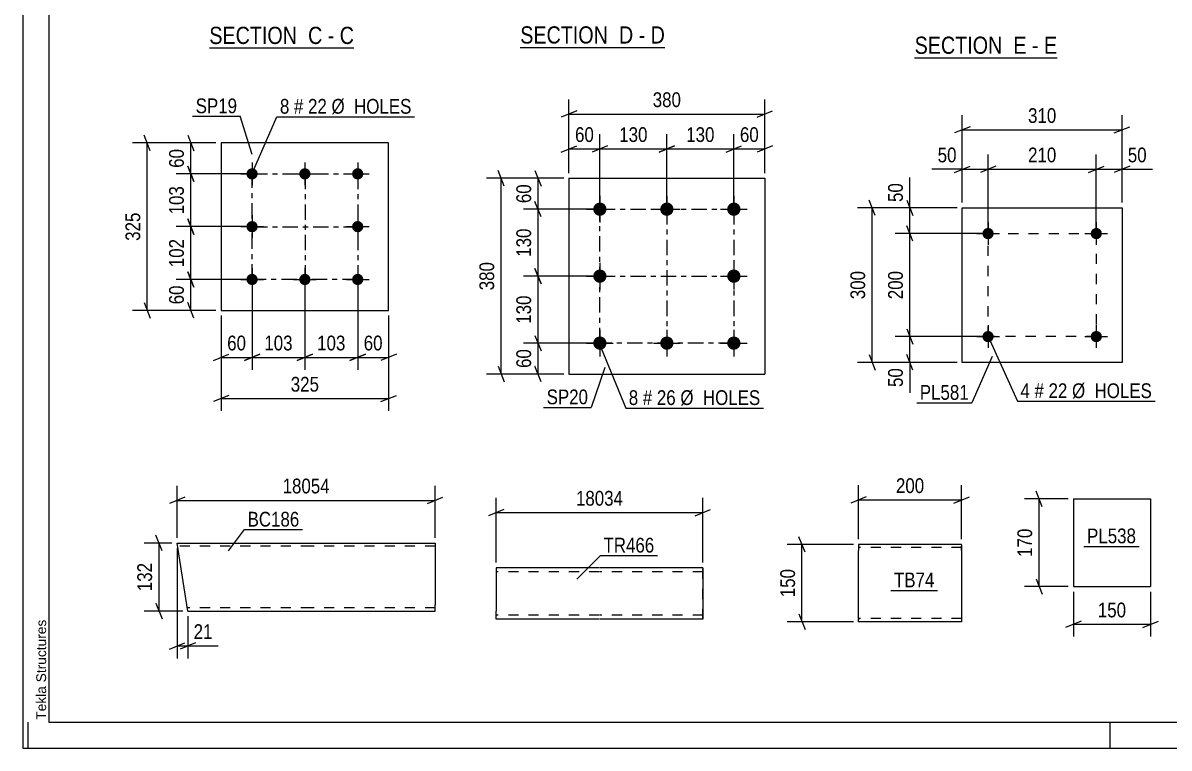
# Model space of a CAD drawing. Header units: millimetres. Extents: x 0 to 841, y 0 to 594.
# Drawn here: x 0 to 222.4, y 0 to 140.8 of the extents above; entities that cross this region are included whole.
import ezdxf

# ---------------------------------------------------------------- set-up
doc = ezdxf.new("R2010")
doc.units = ezdxf.units.MM
doc.linetypes.add('DXK_LINE_DOT2', pattern=[3.9198, 1.9599, -1.9599])
doc.linetypes.add('DXK_LINE_DOT3', pattern=[5.9187, 2.979, -0.9799, 0.9799, -0.9799])
doc.styles.add('Arial', font='ARIAL.TTF', dxfattribs={"height": 0.2})
doc.styles.add('Arial Narrow', font='ARIALN.TTF', dxfattribs={"height": 0.2})

# ---------------------------------------------------------------- blocks, each defined once
blk = doc.blocks.new('Unknown-318887585-18 - 7377')
at = {"color": 6, "linetype": 'Continuous'}
blk.add_line((96.52, 136.02), (124.59, 136.02), dxfattribs=at)
at = {"color": 0, "linetype": 'Continuous'}
blk.add_wipeout([(114.63, 136.77), (114.63, 140.27), (96.52, 140.27), (96.52, 136.77)], dxfattribs=at)
at = {"color": 7, "linetype": 'Continuous', "style": 'Arial Narrow'}
blk.add_text('SECTION ', height=3.34, dxfattribs=at).set_placement((96.52, 136.77))
at = {"color": 0, "linetype": 'Continuous'}
blk.add_wipeout([(118.45, 136.77), (118.45, 140.27), (115.68, 140.27), (115.68, 136.77)], dxfattribs=at)
at = {"color": 7, "linetype": 'Continuous', "style": 'Arial Narrow'}
blk.add_text('D', height=3.34, dxfattribs=at).set_placement((115.68, 136.77))
at = {"color": 0, "linetype": 'Continuous'}
blk.add_wipeout([(120.77, 136.77), (120.77, 140.27), (119.5, 140.27), (119.5, 136.77)], dxfattribs=at)
at = {"color": 7, "linetype": 'Continuous', "style": 'Arial Narrow'}
blk.add_text('-', height=3.34, dxfattribs=at).set_placement((119.5, 136.77))
at = {"color": 0, "linetype": 'Continuous'}
blk.add_wipeout([(124.59, 136.77), (124.59, 140.27), (121.82, 140.27), (121.82, 136.77)], dxfattribs=at)
at = {"color": 7, "linetype": 'Continuous', "style": 'Arial Narrow'}
blk.add_text('D', height=3.34, dxfattribs=at).set_placement((121.82, 136.77))
blk = doc.blocks.new('Unknown-318887585-1133 - 12244')
at = {"color": 5, "linetype": 'Continuous'}
for p, q in [((0, 594), (0, 0)), ((5, 589), (5, 5)), ((1, 0), (1, 5)), ((5, 5), (836, 5)), ((211, 0), (211, 5)), ((0, 0), (841, 0))]:
    blk.add_line(p, q, dxfattribs=at)
at = {"color": 174, "linetype": 'Continuous', "style": 'Arial'}
blk.add_text('Tekla Structures', height=1.9102, rotation=90, dxfattribs=at).set_placement((4.5, 5.5))
blk = doc.blocks.new('Unknown-318887585-13 - 11157')
at = {"color": 6, "linetype": 'Continuous'}
blk.add_line((36.18, 135.93), (64.25, 135.93), dxfattribs=at)
at = {"color": 0, "linetype": 'Continuous'}
blk.add_wipeout([(54.29, 136.68), (54.29, 140.18), (36.18, 140.18), (36.18, 136.68)], dxfattribs=at)
at = {"color": 7, "linetype": 'Continuous', "style": 'Arial Narrow'}
blk.add_text('SECTION ', height=3.34, dxfattribs=at).set_placement((36.18, 136.68))
at = {"color": 0, "linetype": 'Continuous'}
blk.add_wipeout([(58.1, 136.68), (58.1, 140.18), (55.34, 140.18), (55.34, 136.68)], dxfattribs=at)
at = {"color": 7, "linetype": 'Continuous', "style": 'Arial Narrow'}
blk.add_text('C', height=3.34, dxfattribs=at).set_placement((55.34, 136.68))
at = {"color": 0, "linetype": 'Continuous'}
blk.add_wipeout([(60.43, 136.68), (60.43, 140.18), (59.15, 140.18), (59.15, 136.68)], dxfattribs=at)
at = {"color": 7, "linetype": 'Continuous', "style": 'Arial Narrow'}
blk.add_text('-', height=3.34, dxfattribs=at).set_placement((59.15, 136.68))
at = {"color": 0, "linetype": 'Continuous'}
blk.add_wipeout([(64.25, 136.68), (64.25, 140.18), (61.48, 140.18), (61.48, 136.68)], dxfattribs=at)
at = {"color": 7, "linetype": 'Continuous', "style": 'Arial Narrow'}
blk.add_text('C', height=3.34, dxfattribs=at).set_placement((61.48, 136.68))
blk = doc.blocks.new('Unknown-318887585-19 - 11353')
at = {"color": 6, "linetype": 'Continuous'}
blk.add_line((173.06, 134.02), (200.7, 134.02), dxfattribs=at)
at = {"color": 0, "linetype": 'Continuous'}
blk.add_wipeout([(191.16, 134.77), (191.16, 138.27), (173.06, 138.27), (173.06, 134.77)], dxfattribs=at)
at = {"color": 7, "linetype": 'Continuous', "style": 'Arial Narrow'}
blk.add_text('SECTION ', height=3.34, dxfattribs=at).set_placement((173.06, 134.77))
at = {"color": 0, "linetype": 'Continuous'}
blk.add_wipeout([(194.77, 134.77), (194.77, 138.27), (192.21, 138.27), (192.21, 134.77)], dxfattribs=at)
at = {"color": 7, "linetype": 'Continuous', "style": 'Arial Narrow'}
blk.add_text('E', height=3.34, dxfattribs=at).set_placement((192.21, 134.77))
at = {"color": 0, "linetype": 'Continuous'}
blk.add_wipeout([(197.1, 134.77), (197.1, 138.27), (195.82, 138.27), (195.82, 134.77)], dxfattribs=at)
at = {"color": 7, "linetype": 'Continuous', "style": 'Arial Narrow'}
blk.add_text('-', height=3.34, dxfattribs=at).set_placement((195.82, 134.77))
at = {"color": 0, "linetype": 'Continuous'}
blk.add_wipeout([(200.7, 134.77), (200.7, 138.27), (198.15, 138.27), (198.15, 134.77)], dxfattribs=at)
at = {"color": 7, "linetype": 'Continuous', "style": 'Arial Narrow'}
blk.add_text('E', height=3.34, dxfattribs=at).set_placement((198.15, 134.77))
blk = doc.blocks.new('Bolt-318887585-2644 - 2610')
at = {"linetype": 'Continuous'}
for points in [[(111.97, 105.91, -1), (111.97, 103.31, -1)], [(124.97, 105.91, -1), (124.97, 103.31, -1)], [(137.97, 105.91, -1), (137.97, 103.31, -1)], [(111.97, 92.91, -1), (111.97, 90.31, -1)], [(137.97, 92.91, -1), (137.97, 90.31, -1)], [(111.97, 79.91, -1), (111.97, 77.31, -1)], [(124.97, 79.91, -1), (124.97, 77.31, -1)], [(137.97, 79.91, -1), (137.97, 77.31, -1)]]:
    blk.add_hatch(color=1, dxfattribs=at).paths.add_polyline_path(points)
at = {"color": 1, "linetype": 'Continuous'}
for p, q in [((111.97, 107.21), (111.97, 102.01)), ((124.97, 107.21), (124.97, 102.01)), ((137.97, 107.21), (137.97, 102.01)), ((109.37, 104.61), (114.57, 104.61)), ((122.37, 104.61), (127.57, 104.61)), ((135.37, 104.61), (140.57, 104.61)), ((111.97, 94.21), (111.97, 89.01)), ((137.97, 94.21), (137.97, 89.01)), ((109.37, 91.61), (114.57, 91.61)), ((135.37, 91.61), (140.57, 91.61)), ((111.97, 81.21), (111.97, 76.01)), ((124.97, 81.21), (124.97, 76.01)), ((137.97, 81.21), (137.97, 76.01)), ((109.37, 78.61), (114.57, 78.61)), ((122.37, 78.61), (127.57, 78.61)), ((135.37, 78.61), (140.57, 78.61))]:
    blk.add_line(p, q, dxfattribs=at)
blk = doc.blocks.new('Part-318887585-2659 - 2610')
at = {"color": 2, "linetype": 'Continuous'}
for p, q in [((105.97, 110.61), (105.97, 72.61)), ((105.97, 110.61), (143.97, 110.61)), ((143.97, 110.61), (143.97, 72.61)), ((105.97, 72.61), (143.97, 72.61))]:
    blk.add_line(p, q, dxfattribs=at)
blk = doc.blocks.new('Part-318887585-2818 - 2804')
at = {"color": 2, "linetype": 'Continuous'}
for p, q in [((203.86, 48.36), (203.86, 31.36)), ((203.86, 48.36), (218.86, 48.36)), ((218.86, 48.36), (218.86, 31.36)), ((203.86, 31.36), (218.86, 31.36))]:
    blk.add_line(p, q, dxfattribs=at)
blk = doc.blocks.new('Part-318887585-2776 - 2761')
at = {"color": 2, "linetype": 'Continuous'}
for p, q in [((162.18, 39.54), (162.18, 38.34)), ((182.18, 39.54), (162.18, 39.54)), ((162.18, 25.28), (162.18, 38.34)), ((182.18, 39.44), (182.18, 39.54)), ((182.18, 39.44), (182.18, 38.34)), ((182.18, 38.34), (182.18, 24.54)), ((162.18, 24.63), (162.18, 25.28)), ((162.18, 24.54), (162.18, 24.63)), ((182.18, 24.54), (162.18, 24.54))]:
    blk.add_line(p, q, dxfattribs=at)
at = {"color": 7, "linetype": 'DXK_LINE_DOT2'}
for p, q in [((182.18, 38.94), (162.18, 38.94)), ((182.18, 38.34), (182.18, 39.18)), ((162.18, 25.28), (162.18, 24.89)), ((162.18, 25.14), (162.18, 25.18)), ((182.18, 25.14), (162.18, 25.14)), ((182.18, 25.14), (182.18, 25.18))]:
    blk.add_line(p, q, dxfattribs=at)
blk = doc.blocks.new('Part-318887585-13688 - 13687')
at = {"color": 2, "linetype": 'Continuous'}
for p, q in [((29.93, 39.8), (55.91, 39.8)), ((31.82, 27.8), (29.93, 39.8)), ((56.01, 39.8), (80.01, 39.8)), ((80.01, 39.8), (80.01, 39.71)), ((80.01, 39.71), (80.01, 39.06)), ((80.01, 39.06), (80.01, 27.8)), ((31.95, 26.95), (31.82, 27.8)), ((31.99, 26.69), (31.95, 26.95)), ((32.01, 26.6), (31.99, 26.69)), ((80.01, 26.6), (80.01, 27.8)), ((32.01, 26.6), (55.91, 26.6)), ((56.01, 26.6), (80.01, 26.6))]:
    blk.add_line(p, q, dxfattribs=at)
at = {"color": 7, "linetype": 'DXK_LINE_DOT2'}
for p, q in [((55.91, 39.2), (30.03, 39.2)), ((80.01, 39.2), (56.01, 39.2)), ((80.01, 39.45), (80.01, 39.06)), ((55.91, 27.2), (31.91, 27.2)), ((32.01, 26.6), (31.95, 26.95)), ((80.01, 27.2), (56.01, 27.2)), ((80.01, 26.69), (80.01, 26.95)), ((80.01, 26.6), (80.01, 26.69))]:
    blk.add_line(p, q, dxfattribs=at)
blk = doc.blocks.new('Part-318887585-2852 - 2846')
at = {"color": 2, "linetype": 'Continuous'}
for p, q in [((38.47, 117.47), (38.47, 84.97)), ((70.97, 117.47), (38.47, 117.47)), ((70.97, 84.97), (70.97, 117.47)), ((38.47, 84.97), (70.97, 84.97))]:
    blk.add_line(p, q, dxfattribs=at)
blk = doc.blocks.new('Bolt-318887585-2885 - 2846')
at = {"linetype": 'Continuous'}
for points in [[(44.47, 112.57, -1), (44.47, 110.37, -1)], [(54.72, 112.57, -1), (54.72, 110.37, -1)], [(64.97, 112.57, -1), (64.97, 110.37, -1)], [(44.47, 102.32, -1), (44.47, 100.12, -1)], [(64.97, 102.32, -1), (64.97, 100.12, -1)], [(44.47, 92.07, -1), (44.47, 89.87, -1)], [(54.72, 92.07, -1), (54.72, 89.87, -1)], [(64.97, 92.07, -1), (64.97, 89.87, -1)]]:
    blk.add_hatch(color=1, dxfattribs=at).paths.add_polyline_path(points)
at = {"color": 1, "linetype": 'Continuous'}
for p, q in [((44.47, 113.67), (44.47, 109.27)), ((54.72, 113.67), (54.72, 109.27)), ((64.97, 113.67), (64.97, 109.27)), ((42.27, 111.47), (46.67, 111.47)), ((52.52, 111.47), (56.92, 111.47)), ((62.77, 111.47), (67.17, 111.47)), ((44.47, 103.42), (44.47, 99.02)), ((64.97, 103.42), (64.97, 99.02)), ((42.27, 101.22), (46.67, 101.22)), ((62.77, 101.22), (67.17, 101.22)), ((44.47, 93.17), (44.47, 88.77)), ((54.72, 93.17), (54.72, 88.77)), ((64.97, 93.17), (64.97, 88.77)), ((42.27, 90.97), (46.67, 90.97)), ((52.52, 90.97), (56.92, 90.97)), ((62.77, 90.97), (67.17, 90.97))]:
    blk.add_line(p, q, dxfattribs=at)
blk = doc.blocks.new('Part-318887585-6817 - 6809')
at = {"color": 2, "linetype": 'Continuous'}
for p, q in [((111.85, 35.01), (91.85, 35.01)), ((91.85, 35.01), (91.85, 26.61)), ((131.95, 35.01), (111.95, 35.01)), ((131.95, 35.01), (131.95, 35.01)), ((131.95, 35.01), (131.95, 25.01)), ((91.85, 25.48), (91.85, 26.61)), ((91.85, 25.01), (91.85, 25.48)), ((111.85, 25.01), (91.85, 25.01)), ((131.95, 25.01), (111.95, 25.01)), ((131.95, 25.01), (131.95, 25.01))]:
    blk.add_line(p, q, dxfattribs=at)
at = {"color": 7, "linetype": 'DXK_LINE_DOT2'}
for p, q in [((91.85, 34.89), (91.85, 33.41)), ((111.85, 34.21), (91.85, 34.21)), ((131.95, 34.21), (111.95, 34.21)), ((131.95, 25.01), (131.95, 35.01)), ((131.95, 34.21), (131.95, 34.21)), ((91.85, 25.87), (91.85, 26.61)), ((91.85, 25.81), (91.85, 25.87)), ((91.85, 25.81), (91.85, 25.87)), ((91.85, 25.48), (91.85, 25.87)), ((111.85, 25.81), (91.85, 25.81)), ((131.95, 25.81), (111.95, 25.81)), ((131.95, 26.3), (131.95, 26.61)), ((131.95, 25.87), (131.95, 26)), ((131.95, 25.81), (131.95, 25.87)), ((131.95, 25.81), (131.95, 25.81))]:
    blk.add_line(p, q, dxfattribs=at)
blk = doc.blocks.new('Bolt-318887585-7206 - 7167')
at = {"linetype": 'Continuous'}
for points in [[(188.41, 79.88, -1), (186.21, 79.88, -1)], [(209.41, 79.88, -1), (207.21, 79.88, -1)]]:
    blk.add_hatch(color=1, dxfattribs=at).paths.add_polyline_path(points)
at = {"color": 1, "linetype": 'Continuous'}
for p, q in [((187.31, 82.08), (187.31, 77.68)), ((208.31, 82.08), (208.31, 77.68)), ((185.11, 79.88), (189.51, 79.88)), ((206.11, 79.88), (210.51, 79.88))]:
    blk.add_line(p, q, dxfattribs=at)
blk = doc.blocks.new('Part-318887585-7173 - 7167')
at = {"color": 2, "linetype": 'Continuous'}
for p, q in [((182.31, 74.88), (182.31, 104.88)), ((182.31, 104.88), (213.31, 104.88)), ((213.31, 104.88), (213.31, 74.88)), ((213.31, 74.88), (182.31, 74.88))]:
    blk.add_line(p, q, dxfattribs=at)
blk = doc.blocks.new('Bolt-318887585-7211 - 7167')
at = {"linetype": 'Continuous'}
for points in [[(188.41, 99.88, -1), (186.21, 99.88, -1)], [(209.41, 99.88, -1), (207.21, 99.88, -1)]]:
    blk.add_hatch(color=1, dxfattribs=at).paths.add_polyline_path(points)
at = {"color": 1, "linetype": 'Continuous'}
for p, q in [((187.31, 102.08), (187.31, 97.68)), ((208.31, 102.08), (208.31, 97.68)), ((185.11, 99.88), (189.51, 99.88)), ((206.11, 99.88), (210.51, 99.88))]:
    blk.add_line(p, q, dxfattribs=at)
blk = doc.blocks.new('Rectangle-318887585-2746 - 2610')
at = {"color": 1, "linetype": 'DXK_LINE_DOT3'}
blk.add_lwpolyline([(111.97, 104.61), (137.97, 104.61), (137.97, 78.61), (111.97, 78.61), (111.97, 104.61)], close=True, dxfattribs=at)
blk = doc.blocks.new('Rectangle-318887585-2972 - 2846')
at = {"color": 1, "linetype": 'DXK_LINE_DOT3'}
blk.add_lwpolyline([(44.47, 111.47), (64.97, 111.47), (64.97, 90.97), (44.47, 90.97), (44.47, 111.47)], close=True, dxfattribs=at)
blk = doc.blocks.new('Rectangle-318887585-7320 - 7167')
at = {"color": 1, "linetype": 'DXK_LINE_DOT2'}
blk.add_lwpolyline([(187.31, 99.88), (208.31, 99.88), (208.31, 79.88), (187.31, 79.88), (187.31, 99.88)], close=True, dxfattribs=at)
blk = doc.blocks.new('Line-318887585-2739 - 2610')
at = {"color": 1, "linetype": 'DXK_LINE_DOT3'}
blk.add_line((124.97, 104.61), (124.97, 78.61), dxfattribs=at)
blk = doc.blocks.new('Line-318887585-2965 - 2846')
at = {"color": 1, "linetype": 'DXK_LINE_DOT3'}
blk.add_line((54.77, 111.47), (54.77, 90.97), dxfattribs=at)
blk = doc.blocks.new('Line-318887585-2732 - 2610')
at = {"color": 1, "linetype": 'DXK_LINE_DOT3'}
blk.add_line((111.97, 91.61), (137.97, 91.61), dxfattribs=at)
blk = doc.blocks.new('Line-318887585-2958 - 2846')
at = {"color": 1, "linetype": 'DXK_LINE_DOT3'}
blk.add_line((44.47, 101.17), (64.97, 101.17), dxfattribs=at)
blk = doc.blocks.new('StraightDimension-318887585-10717 - 2610')
at = {"color": 7, "linetype": 'Continuous'}
for p, q in [((111.97, 105.61), (111.97, 119.16)), ((124.97, 105.61), (124.97, 119.16)), ((113.47, 116.91), (110.47, 115.71)), ((111.97, 116.31), (124.97, 116.31)), ((123.47, 115.71), (126.47, 116.91))]:
    blk.add_line(p, q, dxfattribs=at)
at = {"color": 0}
blk.add_wipeout([(121.82, 117.06), (121.82, 121.26), (115.13, 121.26), (115.13, 117.06)], dxfattribs=at)
at = {"color": 3, "style": 'Arial Narrow'}
blk.add_text('130', height=2.863, dxfattribs=at).set_placement((115.73, 117.66))
blk = doc.blocks.new('StraightDimension-318887585-10719 - 2610')
at = {"color": 7, "linetype": 'Continuous'}
for p, q in [((124.97, 105.61), (124.97, 119.16)), ((137.97, 105.61), (137.97, 119.16)), ((126.47, 116.91), (123.47, 115.71)), ((124.97, 116.31), (137.97, 116.31)), ((136.47, 115.71), (139.47, 116.91))]:
    blk.add_line(p, q, dxfattribs=at)
at = {"color": 0}
blk.add_wipeout([(134.82, 117.06), (134.82, 121.26), (128.13, 121.26), (128.13, 117.06)], dxfattribs=at)
at = {"color": 3, "style": 'Arial Narrow'}
blk.add_text('130', height=2.863, dxfattribs=at).set_placement((128.73, 117.66))
blk = doc.blocks.new('StraightDimension-318887585-2661 - 2610')
at = {"color": 7, "linetype": 'Continuous'}
for p, q in [((105.97, 111.61), (105.97, 125.93)), ((143.97, 111.61), (143.97, 125.93)), ((107.47, 123.68), (104.47, 122.48)), ((105.97, 123.08), (143.97, 123.08)), ((142.47, 122.48), (145.47, 123.68))]:
    blk.add_line(p, q, dxfattribs=at)
at = {"color": 0}
blk.add_wipeout([(128.32, 123.83), (128.32, 128.03), (121.63, 128.03), (121.63, 123.83)], dxfattribs=at)
at = {"color": 3, "style": 'Arial Narrow'}
blk.add_text('380', height=2.863, dxfattribs=at).set_placement((122.23, 124.43))
blk = doc.blocks.new('StraightDimension-318887585-2674 - 2610')
at = {"color": 7, "linetype": 'Continuous'}
for p, q in [((105.97, 111.61), (105.97, 119.16)), ((111.97, 105.61), (111.97, 119.16)), ((104.47, 115.71), (107.47, 116.91)), ((105.97, 116.31), (111.97, 116.31)), ((113.47, 116.91), (110.47, 115.71))]:
    blk.add_line(p, q, dxfattribs=at)
at = {"color": 0}
blk.add_wipeout([(111.4, 117.06), (111.4, 121.26), (106.55, 121.26), (106.55, 117.06)], dxfattribs=at)
at = {"color": 3, "style": 'Arial Narrow'}
blk.add_text('60', height=2.863, dxfattribs=at).set_placement((107.15, 117.66))
blk = doc.blocks.new('StraightDimension-318887585-2684 - 2610')
at = {"color": 7, "linetype": 'Continuous'}
for p, q in [((137.97, 105.61), (137.97, 119.16)), ((143.97, 111.61), (143.97, 119.16)), ((136.47, 115.71), (139.47, 116.91)), ((137.97, 116.31), (143.97, 116.31)), ((145.47, 116.91), (142.47, 115.71))]:
    blk.add_line(p, q, dxfattribs=at)
at = {"color": 0}
blk.add_wipeout([(143.4, 117.06), (143.4, 121.26), (138.55, 121.26), (138.55, 117.06)], dxfattribs=at)
at = {"color": 3, "style": 'Arial Narrow'}
blk.add_text('60', height=2.863, dxfattribs=at).set_placement((139.15, 117.66))
blk = doc.blocks.new('StraightDimension-318887585-2697 - 2610')
at = {"color": 7, "linetype": 'Continuous'}
for p, q in [((93.4, 109.11), (92.2, 112.11)), ((104.97, 110.61), (89.95, 110.61)), ((92.8, 72.61), (92.8, 110.61)), ((92.2, 74.11), (93.4, 71.11)), ((104.97, 72.61), (89.95, 72.61))]:
    blk.add_line(p, q, dxfattribs=at)
at = {"color": 0}
blk.add_wipeout([(92.05, 94.96), (87.85, 94.96), (87.85, 88.27), (92.05, 88.27)], dxfattribs=at)
at = {"color": 3, "style": 'Arial Narrow'}
blk.add_text('380', height=2.863, rotation=90.0002, dxfattribs=at).set_placement((91.45, 88.87))
blk = doc.blocks.new('StraightDimension-318887585-2712 - 2610')
at = {"color": 7, "linetype": 'Continuous'}
for p, q in [((99.37, 80.11), (100.57, 77.11)), ((110.97, 78.61), (97.12, 78.61)), ((99.97, 72.61), (99.97, 78.61)), ((100.57, 71.11), (99.37, 74.11)), ((104.97, 72.61), (97.12, 72.61))]:
    blk.add_line(p, q, dxfattribs=at)
at = {"color": 0}
blk.add_wipeout([(99.22, 78.04), (95.02, 78.04), (95.02, 73.19), (99.22, 73.19)], dxfattribs=at)
at = {"color": 3, "style": 'Arial Narrow'}
blk.add_text('60', height=2.863, rotation=90.0002, dxfattribs=at).set_placement((98.62, 73.79))
blk = doc.blocks.new('StraightDimension-318887585-2722 - 2610')
at = {"color": 7, "linetype": 'Continuous'}
for p, q in [((99.37, 112.11), (100.57, 109.11)), ((104.97, 110.61), (97.12, 110.61)), ((99.97, 104.61), (99.97, 110.61)), ((110.97, 104.61), (97.12, 104.61)), ((100.57, 103.11), (99.37, 106.11))]:
    blk.add_line(p, q, dxfattribs=at)
at = {"color": 0}
blk.add_wipeout([(99.22, 110.04), (95.02, 110.04), (95.02, 105.19), (99.22, 105.19)], dxfattribs=at)
at = {"color": 3, "style": 'Arial Narrow'}
blk.add_text('60', height=2.863, rotation=90.0002, dxfattribs=at).set_placement((98.62, 105.79))
blk = doc.blocks.new('StraightDimension-318887585-10739 - 2610')
at = {"color": 7, "linetype": 'Continuous'}
for p, q in [((110.97, 91.61), (97.12, 91.61)), ((100.57, 90.11), (99.37, 93.11)), ((99.97, 78.61), (99.97, 91.61)), ((99.37, 80.11), (100.57, 77.11)), ((110.97, 78.61), (97.12, 78.61))]:
    blk.add_line(p, q, dxfattribs=at)
at = {"color": 0}
blk.add_wipeout([(99.22, 88.46), (95.02, 88.46), (95.02, 81.77), (99.22, 81.77)], dxfattribs=at)
at = {"color": 3, "style": 'Arial Narrow'}
blk.add_text('130', height=2.863, rotation=90.0002, dxfattribs=at).set_placement((98.62, 82.37))
blk = doc.blocks.new('StraightDimension-318887585-10741 - 2610')
at = {"color": 7, "linetype": 'Continuous'}
for p, q in [((110.97, 104.61), (97.12, 104.61)), ((100.57, 103.11), (99.37, 106.11)), ((99.97, 91.61), (99.97, 104.61)), ((110.97, 91.61), (97.12, 91.61)), ((99.37, 93.11), (100.57, 90.11))]:
    blk.add_line(p, q, dxfattribs=at)
at = {"color": 0}
blk.add_wipeout([(99.22, 101.46), (95.02, 101.46), (95.02, 94.77), (99.22, 94.77)], dxfattribs=at)
at = {"color": 3, "style": 'Arial Narrow'}
blk.add_text('130', height=2.863, rotation=90.0002, dxfattribs=at).set_placement((98.62, 95.37))
blk = doc.blocks.new('StraightDimension-318887585-2820 - 2804')
at = {"color": 7, "linetype": 'Continuous'}
for p, q in [((203.86, 30.36), (203.86, 21.63)), ((218.86, 30.36), (218.86, 21.63)), ((205.36, 24.63), (202.36, 23.43)), ((217.36, 23.43), (220.36, 24.63)), ((203.86, 24.03), (218.86, 24.03))]:
    blk.add_line(p, q, dxfattribs=at)
at = {"color": 0}
blk.add_wipeout([(214.7, 24.78), (214.7, 28.98), (208.01, 28.98), (208.01, 24.78)], dxfattribs=at)
at = {"color": 3, "style": 'Arial Narrow'}
blk.add_text('150', height=2.863, dxfattribs=at).set_placement((208.61, 25.38))
blk = doc.blocks.new('StraightDimension-318887585-2831 - 2804')
at = {"color": 7, "linetype": 'Continuous'}
for p, q in [((197.81, 46.86), (196.61, 49.86)), ((202.86, 48.36), (194.36, 48.36)), ((197.21, 31.36), (197.21, 48.36)), ((202.86, 31.36), (194.36, 31.36)), ((196.61, 32.86), (197.81, 29.86))]:
    blk.add_line(p, q, dxfattribs=at)
at = {"color": 0}
blk.add_wipeout([(196.46, 43.2), (192.26, 43.2), (192.26, 36.52), (196.46, 36.52)], dxfattribs=at)
at = {"color": 3, "style": 'Arial Narrow'}
blk.add_text('170', height=2.863, rotation=90.0002, dxfattribs=at).set_placement((195.86, 37.12))
blk = doc.blocks.new('StraightDimension-318887585-2778 - 2761')
at = {"color": 7, "linetype": 'Continuous'}
for p, q in [((151.79, 38.04), (150.59, 41.04)), ((161.18, 39.54), (148.34, 39.54)), ((151.19, 24.54), (151.19, 39.54)), ((161.18, 24.54), (148.34, 24.54)), ((150.59, 26.04), (151.79, 23.04))]:
    blk.add_line(p, q, dxfattribs=at)
at = {"color": 0}
blk.add_wipeout([(150.44, 35.38), (146.24, 35.38), (146.24, 28.69), (150.44, 28.69)], dxfattribs=at)
at = {"color": 3, "style": 'Arial Narrow'}
blk.add_text('150', height=2.863, rotation=90.0002, dxfattribs=at).set_placement((149.84, 29.29))
blk = doc.blocks.new('StraightDimension-318887585-2789 - 2761')
at = {"color": 7, "linetype": 'Continuous'}
for p, q in [((162.18, 40.54), (162.18, 51.01)), ((182.18, 40.54), (182.18, 51.01)), ((163.68, 48.76), (160.68, 47.56)), ((162.18, 48.16), (182.18, 48.16)), ((180.68, 47.56), (183.68, 48.76))]:
    blk.add_line(p, q, dxfattribs=at)
at = {"color": 0}
blk.add_wipeout([(175.52, 48.91), (175.52, 53.11), (168.83, 53.11), (168.83, 48.91)], dxfattribs=at)
at = {"color": 3, "style": 'Arial Narrow'}
blk.add_text('200', height=2.863, dxfattribs=at).set_placement((169.43, 49.51))
blk = doc.blocks.new('StraightDimension-318887585-13703 - 13687')
at = {"color": 7, "linetype": 'Continuous'}
for p, q in [((27.01, 38.3), (25.81, 41.3)), ((28.93, 39.8), (23.56, 39.8)), ((26.41, 26.6), (26.41, 39.8)), ((25.81, 28.1), (27.01, 25.1)), ((31.01, 26.6), (23.56, 26.6))]:
    blk.add_line(p, q, dxfattribs=at)
at = {"color": 0}
blk.add_wipeout([(25.66, 36.54), (21.46, 36.54), (21.46, 29.86), (25.66, 29.86)], dxfattribs=at)
at = {"color": 3, "style": 'Arial Narrow'}
blk.add_text('132', height=2.863, rotation=90.0002, dxfattribs=at).set_placement((25.06, 30.46))
blk = doc.blocks.new('StraightDimension-318887585-13729 - 13687')
at = {"color": 7, "linetype": 'Continuous'}
for p, q in [((29.93, 38.8), (29.93, 17.42)), ((32.01, 25.6), (32.01, 17.42)), ((28.43, 19.22), (31.43, 20.42)), ((33.51, 20.42), (30.51, 19.22)), ((29.93, 19.82), (32.01, 19.82))]:
    blk.add_line(p, q, dxfattribs=at)
at = {"color": 0}
blk.add_wipeout([(37.39, 20.57), (37.39, 24.77), (32.53, 24.77), (32.53, 20.57)], dxfattribs=at)
at = {"color": 7, "linetype": 'Continuous'}
blk.add_line((32.01, 19.82), (37.91, 19.82), dxfattribs=at)
blk.add_line((32.01, 19.82), (37.91, 19.82), dxfattribs=at)
at = {"color": 3, "style": 'Arial Narrow'}
blk.add_text('21', height=2.863, dxfattribs=at).set_placement((33.13, 21.17))
blk = doc.blocks.new('StraightDimension-318887585-13718 - 13687')
at = {"color": 7, "linetype": 'Continuous'}
for p, q in [((29.93, 40.8), (29.93, 50.94)), ((80.01, 40.8), (80.01, 50.94)), ((31.43, 48.69), (28.43, 47.49)), ((29.93, 48.09), (80.01, 48.09)), ((78.51, 47.49), (81.51, 48.69))]:
    blk.add_line(p, q, dxfattribs=at)
at = {"color": 0}
blk.add_wipeout([(60.14, 48.84), (60.14, 53.04), (49.8, 53.04), (49.8, 48.84)], dxfattribs=at)
at = {"color": 3, "style": 'Arial Narrow'}
blk.add_text('18054', height=2.863, dxfattribs=at).set_placement((50.4, 49.44))
blk = doc.blocks.new('StraightDimension-318887585-2912 - 2846')
at = {"color": 7, "linetype": 'Continuous'}
for p, q in [((38.47, 83.97), (38.47, 65.45)), ((70.97, 83.97), (70.97, 65.45)), ((39.97, 68.45), (36.97, 67.25)), ((38.47, 67.85), (70.97, 67.85)), ((69.47, 67.25), (72.47, 68.45))]:
    blk.add_line(p, q, dxfattribs=at)
at = {"color": 0}
blk.add_wipeout([(58.06, 68.6), (58.06, 72.8), (51.38, 72.8), (51.38, 68.6)], dxfattribs=at)
at = {"color": 3, "style": 'Arial Narrow'}
blk.add_text('325', height=2.863, dxfattribs=at).set_placement((51.98, 69.2))
blk = doc.blocks.new('StraightDimension-318887585-2901 - 2846')
at = {"color": 7, "linetype": 'Continuous'}
for p, q in [((31.98, 92.47), (33.18, 89.47)), ((43.47, 90.97), (29.73, 90.97)), ((32.58, 84.97), (32.58, 90.97)), ((37.47, 84.97), (29.73, 84.97)), ((33.18, 83.47), (31.98, 86.47))]:
    blk.add_line(p, q, dxfattribs=at)
at = {"color": 0}
blk.add_wipeout([(31.83, 90.39), (27.63, 90.39), (27.63, 85.54), (31.83, 85.54)], dxfattribs=at)
at = {"color": 3, "style": 'Arial Narrow'}
blk.add_text('60', height=2.863, rotation=90.0002, dxfattribs=at).set_placement((31.23, 86.14))
blk = doc.blocks.new('StraightDimension-318887585-2891 - 2846')
at = {"color": 7, "linetype": 'Continuous'}
for p, q in [((31.98, 118.97), (33.18, 115.97)), ((37.47, 117.47), (29.73, 117.47)), ((32.58, 111.47), (32.58, 117.47)), ((43.47, 111.47), (29.73, 111.47)), ((33.18, 109.97), (31.98, 112.97))]:
    blk.add_line(p, q, dxfattribs=at)
at = {"color": 0}
blk.add_wipeout([(31.83, 116.89), (27.63, 116.89), (27.63, 112.04), (31.83, 112.04)], dxfattribs=at)
at = {"color": 3, "style": 'Arial Narrow'}
blk.add_text('60', height=2.863, rotation=90.0002, dxfattribs=at).set_placement((31.23, 112.64))
blk = doc.blocks.new('StraightDimension-318887585-2927 - 2846')
at = {"color": 7, "linetype": 'Continuous'}
for p, q in [((64.97, 89.97), (64.97, 73.45)), ((70.97, 83.97), (70.97, 73.45)), ((63.47, 75.25), (66.47, 76.45)), ((64.97, 75.85), (70.97, 75.85)), ((72.47, 76.45), (69.47, 75.25))]:
    blk.add_line(p, q, dxfattribs=at)
at = {"color": 0}
blk.add_wipeout([(70.4, 76.6), (70.4, 80.8), (65.54, 80.8), (65.54, 76.6)], dxfattribs=at)
at = {"color": 3, "style": 'Arial Narrow'}
blk.add_text('60', height=2.863, dxfattribs=at).set_placement((66.14, 77.2))
blk = doc.blocks.new('StraightDimension-318887585-2937 - 2846')
at = {"color": 7, "linetype": 'Continuous'}
for p, q in [((44.47, 89.97), (44.47, 73.45)), ((38.47, 83.97), (38.47, 73.45)), ((36.97, 75.25), (39.97, 76.45)), ((38.47, 75.85), (44.47, 75.85)), ((45.97, 76.45), (42.97, 75.25))]:
    blk.add_line(p, q, dxfattribs=at)
at = {"color": 0}
blk.add_wipeout([(43.9, 76.6), (43.9, 80.8), (39.04, 80.8), (39.04, 76.6)], dxfattribs=at)
at = {"color": 3, "style": 'Arial Narrow'}
blk.add_text('60', height=2.863, dxfattribs=at).set_placement((39.64, 77.2))
blk = doc.blocks.new('StraightDimension-318887585-2948 - 2846')
at = {"color": 7, "linetype": 'Continuous'}
for p, q in [((24.71, 115.97), (23.51, 118.97)), ((37.47, 117.47), (21.26, 117.47)), ((24.11, 84.97), (24.11, 117.47)), ((37.47, 84.97), (21.26, 84.97)), ((23.51, 86.47), (24.71, 83.47))]:
    blk.add_line(p, q, dxfattribs=at)
at = {"color": 0}
blk.add_wipeout([(23.36, 104.56), (19.16, 104.56), (19.16, 97.87), (23.36, 97.87)], dxfattribs=at)
at = {"color": 3, "style": 'Arial Narrow'}
blk.add_text('325', height=2.863, rotation=90.0002, dxfattribs=at).set_placement((22.76, 98.47))
blk = doc.blocks.new('StraightDimension-318887585-10771 - 2846')
at = {"color": 7, "linetype": 'Continuous'}
for p, q in [((31.98, 102.72), (33.18, 99.72)), ((43.47, 101.22), (29.73, 101.22)), ((32.58, 90.97), (32.58, 101.22)), ((33.18, 89.47), (31.98, 92.47)), ((43.47, 90.97), (29.73, 90.97))]:
    blk.add_line(p, q, dxfattribs=at)
at = {"color": 0}
blk.add_wipeout([(31.83, 99.43), (27.63, 99.43), (27.63, 92.75), (31.83, 92.75)], dxfattribs=at)
at = {"color": 3, "style": 'Arial Narrow'}
blk.add_text('102', height=2.863, rotation=90.0002, dxfattribs=at).set_placement((31.23, 93.35))
blk = doc.blocks.new('StraightDimension-318887585-10773 - 2846')
at = {"color": 7, "linetype": 'Continuous'}
for p, q in [((43.47, 111.47), (29.73, 111.47)), ((31.98, 112.97), (33.18, 109.97)), ((32.58, 101.22), (32.58, 111.47)), ((33.18, 99.72), (31.98, 102.72)), ((43.47, 101.22), (29.73, 101.22))]:
    blk.add_line(p, q, dxfattribs=at)
at = {"color": 0}
blk.add_wipeout([(31.83, 109.68), (27.63, 109.68), (27.63, 103), (31.83, 103)], dxfattribs=at)
at = {"color": 3, "style": 'Arial Narrow'}
blk.add_text('103', height=2.863, rotation=90.0002, dxfattribs=at).set_placement((31.23, 103.6))
blk = doc.blocks.new('StraightDimension-318887585-10793 - 2846')
at = {"color": 7, "linetype": 'Continuous'}
for p, q in [((44.47, 89.97), (44.47, 73.45)), ((54.72, 89.97), (54.72, 73.45)), ((42.97, 75.25), (45.97, 76.45)), ((44.47, 75.85), (54.72, 75.85)), ((56.22, 76.45), (53.22, 75.25))]:
    blk.add_line(p, q, dxfattribs=at)
at = {"color": 0}
blk.add_wipeout([(52.94, 76.6), (52.94, 80.8), (46.25, 80.8), (46.25, 76.6)], dxfattribs=at)
at = {"color": 3, "style": 'Arial Narrow'}
blk.add_text('103', height=2.863, dxfattribs=at).set_placement((46.85, 77.2))
blk = doc.blocks.new('StraightDimension-318887585-10795 - 2846')
at = {"color": 7, "linetype": 'Continuous'}
for p, q in [((54.72, 89.97), (54.72, 73.45)), ((64.97, 89.97), (64.97, 73.45)), ((53.22, 75.25), (56.22, 76.45)), ((54.72, 75.85), (64.97, 75.85)), ((66.47, 76.45), (63.47, 75.25))]:
    blk.add_line(p, q, dxfattribs=at)
at = {"color": 0}
blk.add_wipeout([(63.19, 76.6), (63.19, 80.8), (56.5, 80.8), (56.5, 76.6)], dxfattribs=at)
at = {"color": 3, "style": 'Arial Narrow'}
blk.add_text('103', height=2.863, dxfattribs=at).set_placement((57.1, 77.2))
blk = doc.blocks.new('StraightDimension-318887585-6822 - 6809')
at = {"color": 7, "linetype": 'Continuous'}
for p, q in [((91.85, 36.01), (91.85, 48.56)), ((131.95, 36.01), (131.95, 48.56)), ((93.35, 46.31), (90.35, 45.11)), ((91.85, 45.71), (131.95, 45.71)), ((130.45, 45.11), (133.45, 46.31))]:
    blk.add_line(p, q, dxfattribs=at)
at = {"color": 0}
blk.add_wipeout([(117.08, 46.46), (117.08, 50.66), (106.73, 50.66), (106.73, 46.46)], dxfattribs=at)
at = {"color": 3, "style": 'Arial Narrow'}
blk.add_text('18034', height=2.863, dxfattribs=at).set_placement((107.33, 47.06))
blk = doc.blocks.new('StraightDimension-318887585-7213 - 7167')
at = {"color": 7, "linetype": 'Continuous'}
for p, q in [((171.52, 81.38), (172.72, 78.38)), ((186.31, 79.88), (169.27, 79.88)), ((172.12, 74.88), (172.12, 79.88)), ((172.72, 73.38), (171.52, 76.38)), ((181.31, 74.88), (169.27, 74.88))]:
    blk.add_line(p, q, dxfattribs=at)
at = {"color": 0}
blk.add_wipeout([(171.37, 74.36), (167.17, 74.36), (167.17, 69.5), (171.37, 69.5)], dxfattribs=at)
at = {"color": 7, "linetype": 'Continuous'}
blk.add_line((172.12, 74.88), (172.12, 68.98), dxfattribs=at)
blk.add_line((172.12, 74.88), (172.12, 68.98), dxfattribs=at)
at = {"color": 3, "style": 'Arial Narrow'}
blk.add_text('50', height=2.863, rotation=90.0002, dxfattribs=at).set_placement((170.77, 70.1))
blk = doc.blocks.new('StraightDimension-318887585-7256 - 7167')
at = {"color": 7, "linetype": 'Continuous'}
for p, q in [((181.31, 104.88), (161.95, 104.88)), ((165.4, 103.38), (164.2, 106.38)), ((164.8, 74.88), (164.8, 104.88)), ((164.2, 76.38), (165.4, 73.38)), ((181.31, 74.88), (161.95, 74.88))]:
    blk.add_line(p, q, dxfattribs=at)
at = {"color": 0}
blk.add_wipeout([(164.05, 93.22), (159.85, 93.22), (159.85, 86.54), (164.05, 86.54)], dxfattribs=at)
at = {"color": 3, "style": 'Arial Narrow'}
blk.add_text('300', height=2.863, rotation=90.0002, dxfattribs=at).set_placement((163.45, 87.14))
blk = doc.blocks.new('StraightDimension-318887585-7226 - 7167')
at = {"color": 7, "linetype": 'Continuous'}
for p, q in [((172.72, 98.38), (171.52, 101.38)), ((186.31, 99.88), (169.27, 99.88)), ((172.12, 79.88), (172.12, 99.88)), ((171.52, 81.38), (172.72, 78.38)), ((186.31, 79.88), (169.27, 79.88))]:
    blk.add_line(p, q, dxfattribs=at)
at = {"color": 0}
blk.add_wipeout([(171.37, 93.23), (167.17, 93.23), (167.17, 86.54), (171.37, 86.54)], dxfattribs=at)
at = {"color": 3, "style": 'Arial Narrow'}
blk.add_text('200', height=2.863, rotation=90.0002, dxfattribs=at).set_placement((170.77, 87.14))
blk = doc.blocks.new('StraightDimension-318887585-7242 - 7167')
at = {"color": 7, "linetype": 'Continuous'}
for p, q in [((181.31, 104.88), (169.27, 104.88)), ((171.52, 106.38), (172.72, 103.38)), ((172.12, 99.88), (172.12, 104.88)), ((172.72, 98.38), (171.52, 101.38)), ((186.31, 99.88), (169.27, 99.88))]:
    blk.add_line(p, q, dxfattribs=at)
at = {"color": 0}
blk.add_wipeout([(171.37, 110.26), (167.17, 110.26), (167.17, 105.41), (171.37, 105.41)], dxfattribs=at)
at = {"color": 7, "linetype": 'Continuous'}
blk.add_line((172.12, 104.88), (172.12, 110.79), dxfattribs=at)
blk.add_line((172.12, 104.88), (172.12, 110.79), dxfattribs=at)
at = {"color": 3, "style": 'Arial Narrow'}
blk.add_text('50', height=2.863, rotation=90.0002, dxfattribs=at).set_placement((170.77, 106.01))
blk = doc.blocks.new('StraightDimension-318887585-7267 - 7167')
at = {"color": 7, "linetype": 'Continuous'}
for p, q in [((182.31, 105.88), (182.31, 122.86)), ((213.31, 105.88), (213.31, 122.86)), ((183.81, 120.61), (180.81, 119.41)), ((211.81, 119.41), (214.81, 120.61)), ((182.31, 120.01), (213.31, 120.01))]:
    blk.add_line(p, q, dxfattribs=at)
at = {"color": 0}
blk.add_wipeout([(201.15, 120.76), (201.15, 124.96), (194.47, 124.96), (194.47, 120.76)], dxfattribs=at)
at = {"color": 3, "style": 'Arial Narrow'}
blk.add_text('310', height=2.863, dxfattribs=at).set_placement((195.07, 121.36))
blk = doc.blocks.new('StraightDimension-318887585-7278 - 7167')
at = {"color": 7, "linetype": 'Continuous'}
for p, q in [((208.31, 100.88), (208.31, 115.21)), ((213.31, 105.88), (213.31, 115.21)), ((206.81, 111.76), (209.81, 112.96)), ((208.31, 112.36), (213.31, 112.36)), ((214.81, 112.96), (211.81, 111.76))]:
    blk.add_line(p, q, dxfattribs=at)
at = {"color": 0}
blk.add_wipeout([(218.69, 113.11), (218.69, 117.31), (213.83, 117.31), (213.83, 113.11)], dxfattribs=at)
at = {"color": 7, "linetype": 'Continuous'}
blk.add_line((213.31, 112.36), (219.22, 112.36), dxfattribs=at)
blk.add_line((213.31, 112.36), (219.22, 112.36), dxfattribs=at)
at = {"color": 3, "style": 'Arial Narrow'}
blk.add_text('50', height=2.863, dxfattribs=at).set_placement((214.43, 113.71))
blk = doc.blocks.new('StraightDimension-318887585-7291 - 7167')
at = {"color": 7, "linetype": 'Continuous'}
for p, q in [((187.31, 100.88), (187.31, 115.21)), ((208.31, 100.88), (208.31, 115.21)), ((188.81, 112.96), (185.81, 111.76)), ((187.31, 112.36), (208.31, 112.36)), ((206.81, 111.76), (209.81, 112.96))]:
    blk.add_line(p, q, dxfattribs=at)
at = {"color": 0}
blk.add_wipeout([(201.15, 113.11), (201.15, 117.31), (194.47, 117.31), (194.47, 113.11)], dxfattribs=at)
at = {"color": 3, "style": 'Arial Narrow'}
blk.add_text('210', height=2.863, dxfattribs=at).set_placement((195.07, 113.71))
blk = doc.blocks.new('StraightDimension-318887585-7307 - 7167')
at = {"color": 7, "linetype": 'Continuous'}
for p, q in [((182.31, 105.88), (182.31, 115.21)), ((187.31, 100.88), (187.31, 115.21)), ((180.81, 111.76), (183.81, 112.96)), ((182.31, 112.36), (187.31, 112.36)), ((188.81, 112.96), (185.81, 111.76))]:
    blk.add_line(p, q, dxfattribs=at)
at = {"color": 0}
blk.add_wipeout([(181.78, 113.11), (181.78, 117.31), (176.93, 117.31), (176.93, 113.11)], dxfattribs=at)
at = {"color": 7, "linetype": 'Continuous'}
blk.add_line((182.31, 112.36), (176.4, 112.36), dxfattribs=at)
blk.add_line((182.31, 112.36), (176.4, 112.36), dxfattribs=at)
at = {"color": 3, "style": 'Arial Narrow'}
blk.add_text('50', height=2.863, dxfattribs=at).set_placement((177.53, 113.71))
blk = doc.blocks.new('Mark-318887585-2640 - 2610')
at = {"color": 0}
blk.add_wipeout([(119.4, 66.6), (119.4, 69.6), (117.58, 69.6), (117.58, 66.6)], dxfattribs=at)
blk.add_wipeout([(119.4, 66.6), (119.4, 69.6), (117.58, 69.6), (117.58, 66.6)], dxfattribs=at)
at = {"color": 7, "linetype": 'Continuous'}
blk.add_line((111.74, 78.72), (116.98, 66), dxfattribs=at)
at = {"color": 0}
blk.add_wipeout([(122.13, 66.6), (122.13, 69.6), (120.3, 69.6), (120.3, 66.6)], dxfattribs=at)
blk.add_wipeout([(122.13, 66.6), (122.13, 69.6), (120.3, 69.6), (120.3, 66.6)], dxfattribs=at)
at = {"color": 3, "style": 'Arial Narrow'}
blk.add_text('8', height=2.86, dxfattribs=at).set_placement((117.58, 66.6))
at = {"color": 0}
blk.add_wipeout([(126.69, 66.6), (126.69, 69.6), (123.03, 69.6), (123.03, 66.6)], dxfattribs=at)
blk.add_wipeout([(126.69, 66.6), (126.69, 69.6), (123.03, 69.6), (123.03, 66.6)], dxfattribs=at)
at = {"color": 3, "style": 'Arial Narrow'}
blk.add_text('#', height=2.86, dxfattribs=at).set_placement((120.3, 66.6))
at = {"color": 0}
blk.add_wipeout([(143.12, 66.6), (143.12, 69.6), (127.59, 69.6), (127.59, 66.6)], dxfattribs=at)
blk.add_wipeout([(143.12, 66.6), (143.12, 69.6), (127.59, 69.6), (127.59, 66.6)], dxfattribs=at)
at = {"color": 7, "linetype": 'Continuous'}
blk.add_line((116.98, 66), (143.72, 66), dxfattribs=at)
at = {"color": 3, "style": 'Arial Narrow'}
for s, p in [('26', (123.03, 66.6)), ('Ø  HOLES', (127.59, 66.6))]:
    blk.add_text(s, height=2.863, dxfattribs=at).set_placement(p)
blk = doc.blocks.new('Mark-318887585-2655 - 2610')
at = {"color": 0}
blk.add_wipeout([(109.68, 66.74), (109.68, 69.74), (101.64, 69.74), (101.64, 66.74)], dxfattribs=at)
blk.add_wipeout([(109.68, 66.74), (109.68, 69.74), (101.64, 69.74), (101.64, 66.74)], dxfattribs=at)
at = {"color": 30, "linetype": 'Continuous'}
for p in [(112.95, 73.88), (101.04, 66.14)]:
    blk.add_line(p, (110.28, 66.14), dxfattribs=at)
at = {"color": 3, "style": 'Arial Narrow'}
blk.add_text('SP20', height=2.863, dxfattribs=at).set_placement((101.64, 66.74))
blk = doc.blocks.new('Mark-318887585-2816 - 2804')
at = {"color": 0}
blk.add_wipeout([(216.02, 39.76), (216.02, 42.76), (206.52, 42.76), (206.52, 39.76)], dxfattribs=at)
blk.add_wipeout([(216.02, 39.76), (216.02, 42.76), (206.52, 42.76), (206.52, 39.76)], dxfattribs=at)
at = {"color": 30, "linetype": 'Continuous'}
blk.add_line((205.92, 39.16), (216.62, 39.16), dxfattribs=at)
at = {"color": 3, "style": 'Arial Narrow'}
blk.add_text('PL538', height=2.863, dxfattribs=at).set_placement((206.52, 39.76))
blk = doc.blocks.new('Mark-318887585-2774 - 2761')
at = {"color": 0}
blk.add_wipeout([(176.9, 31.21), (176.9, 34.21), (169.04, 34.21), (169.04, 31.21)], dxfattribs=at)
blk.add_wipeout([(176.9, 31.21), (176.9, 34.21), (169.04, 34.21), (169.04, 31.21)], dxfattribs=at)
at = {"color": 30, "linetype": 'Continuous'}
blk.add_line((168.44, 30.61), (177.5, 30.61), dxfattribs=at)
at = {"color": 3, "style": 'Arial Narrow'}
blk.add_text('TB74', height=2.863, dxfattribs=at).set_placement((169.04, 31.21))
blk = doc.blocks.new('Mark-318887585-13741 - 13687')
at = {"color": 0}
blk.add_wipeout([(53.65, 43), (53.65, 46), (43.6, 46), (43.6, 43)], dxfattribs=at)
blk.add_wipeout([(53.65, 43), (53.65, 46), (43.6, 46), (43.6, 43)], dxfattribs=at)
at = {"color": 30, "linetype": 'Continuous'}
for p, q in [((39.89, 38.32), (43, 42.4)), ((43, 42.4), (54.25, 42.4))]:
    blk.add_line(p, q, dxfattribs=at)
at = {"color": 3, "style": 'Arial Narrow'}
blk.add_text('BC186', height=2.863, dxfattribs=at).set_placement((43.6, 43))
blk = doc.blocks.new('Mark-318887585-2881 - 2846')
at = {"color": 0}
blk.add_wipeout([(51.7, 123.15), (51.7, 126.15), (49.88, 126.15), (49.88, 123.15)], dxfattribs=at)
blk.add_wipeout([(51.7, 123.15), (51.7, 126.15), (49.88, 126.15), (49.88, 123.15)], dxfattribs=at)
at = {"color": 7, "linetype": 'Continuous'}
blk.add_line((44.37, 111.28), (49.28, 122.55), dxfattribs=at)
at = {"color": 0}
blk.add_wipeout([(54.43, 123.15), (54.43, 126.15), (52.6, 126.15), (52.6, 123.15)], dxfattribs=at)
blk.add_wipeout([(54.43, 123.15), (54.43, 126.15), (52.6, 126.15), (52.6, 123.15)], dxfattribs=at)
at = {"color": 3, "style": 'Arial Narrow'}
blk.add_text('8', height=2.86, dxfattribs=at).set_placement((49.88, 123.15))
at = {"color": 0}
blk.add_wipeout([(58.99, 123.15), (58.99, 126.15), (55.33, 126.15), (55.33, 123.15)], dxfattribs=at)
blk.add_wipeout([(58.99, 123.15), (58.99, 126.15), (55.33, 126.15), (55.33, 123.15)], dxfattribs=at)
at = {"color": 3, "style": 'Arial Narrow'}
blk.add_text('#', height=2.86, dxfattribs=at).set_placement((52.6, 123.15))
at = {"color": 0}
blk.add_wipeout([(75.42, 123.15), (75.42, 126.15), (59.89, 126.15), (59.89, 123.15)], dxfattribs=at)
blk.add_wipeout([(75.42, 123.15), (75.42, 126.15), (59.89, 126.15), (59.89, 123.15)], dxfattribs=at)
at = {"color": 7, "linetype": 'Continuous'}
blk.add_line((49.28, 122.55), (76.02, 122.55), dxfattribs=at)
at = {"color": 3, "style": 'Arial Narrow'}
for s, p in [('22', (55.33, 123.15)), ('Ø  HOLES', (59.89, 123.15))]:
    blk.add_text(s, height=2.863, dxfattribs=at).set_placement(p)
blk = doc.blocks.new('Mark-318887585-2848 - 2846')
at = {"color": 0}
blk.add_wipeout([(41.57, 123.24), (41.57, 126.24), (33.53, 126.24), (33.53, 123.24)], dxfattribs=at)
blk.add_wipeout([(41.57, 123.24), (41.57, 126.24), (33.53, 126.24), (33.53, 123.24)], dxfattribs=at)
at = {"color": 30, "linetype": 'Continuous'}
for p in [(32.93, 122.64), (44.47, 115.22)]:
    blk.add_line(p, (42.17, 122.64), dxfattribs=at)
at = {"color": 3, "style": 'Arial Narrow'}
blk.add_text('SP19', height=2.863, dxfattribs=at).set_placement((33.53, 123.24))
blk = doc.blocks.new('Mark-318887585-6813 - 6809')
at = {"color": 0}
blk.add_wipeout([(122.54, 37.96), (122.54, 40.96), (112.67, 40.96), (112.67, 37.96)], dxfattribs=at)
blk.add_wipeout([(122.54, 37.96), (122.54, 40.96), (112.67, 40.96), (112.67, 37.96)], dxfattribs=at)
at = {"color": 30, "linetype": 'Continuous'}
for p, q in [((107.53, 32.81), (112.07, 37.36)), ((112.07, 37.36), (123.14, 37.36))]:
    blk.add_line(p, q, dxfattribs=at)
at = {"color": 3, "style": 'Arial Narrow'}
blk.add_text('TR466', height=2.863, dxfattribs=at).set_placement((112.67, 37.96))
blk = doc.blocks.new('Mark-318887585-7169 - 7167')
at = {"color": 0}
blk.add_wipeout([(183.57, 67.61), (183.57, 70.61), (174.06, 70.61), (174.06, 67.61)], dxfattribs=at)
blk.add_wipeout([(183.57, 67.61), (183.57, 70.61), (174.06, 70.61), (174.06, 67.61)], dxfattribs=at)
at = {"color": 30, "linetype": 'Continuous'}
for p in [(188.09, 76.03), (173.46, 67.01)]:
    blk.add_line(p, (184.17, 67.01), dxfattribs=at)
at = {"color": 3, "style": 'Arial Narrow'}
blk.add_text('PL581', height=2.863, dxfattribs=at).set_placement((174.06, 67.61))
blk = doc.blocks.new('MarkSet-318887585-7367 - 7167')
at = {"color": 0}
blk.add_wipeout([(195.42, 67.94), (195.42, 70.94), (193.59, 70.94), (193.59, 67.94)], dxfattribs=at)
blk.add_wipeout([(195.42, 67.94), (195.42, 70.94), (193.59, 70.94), (193.59, 67.94)], dxfattribs=at)
at = {"color": 7, "linetype": 'Continuous'}
blk.add_line((187.31, 79.88), (192.99, 67.34), dxfattribs=at)
at = {"color": 0}
blk.add_wipeout([(198.14, 67.94), (198.14, 70.94), (196.32, 70.94), (196.32, 67.94)], dxfattribs=at)
blk.add_wipeout([(198.14, 67.94), (198.14, 70.94), (196.32, 70.94), (196.32, 67.94)], dxfattribs=at)
at = {"color": 3, "style": 'Arial Narrow'}
blk.add_text('4', height=2.86, dxfattribs=at).set_placement((193.59, 67.94))
at = {"color": 0}
blk.add_wipeout([(202.7, 67.94), (202.7, 70.94), (199.04, 70.94), (199.04, 67.94)], dxfattribs=at)
blk.add_wipeout([(202.7, 67.94), (202.7, 70.94), (199.04, 70.94), (199.04, 67.94)], dxfattribs=at)
at = {"color": 3, "style": 'Arial Narrow'}
blk.add_text('#', height=2.86, dxfattribs=at).set_placement((196.32, 67.94))
at = {"color": 0}
blk.add_wipeout([(219.13, 67.94), (219.13, 70.94), (203.6, 70.94), (203.6, 67.94)], dxfattribs=at)
blk.add_wipeout([(219.13, 67.94), (219.13, 70.94), (203.6, 70.94), (203.6, 67.94)], dxfattribs=at)
at = {"color": 7, "linetype": 'Continuous'}
blk.add_line((192.99, 67.34), (219.73, 67.34), dxfattribs=at)
at = {"color": 3, "style": 'Arial Narrow'}
for s, p in [('22', (199.04, 67.94)), ('Ø  HOLES', (203.6, 67.94))]:
    blk.add_text(s, height=2.863, dxfattribs=at).set_placement(p)

msp = doc.modelspace()

# ---------------------------------------------------------------- block references
for name in ['Unknown-318887585-18 - 7377', 'Part-318887585-2852 - 2846', 'Bolt-318887585-2885 - 2846', 'Rectangle-318887585-2972 - 2846', 'Line-318887585-2965 - 2846', 'Part-318887585-2659 - 2610', 'Bolt-318887585-2644 - 2610', 'Rectangle-318887585-2746 - 2610', 'Line-318887585-2739 - 2610', 'Part-318887585-7173 - 7167', 'Line-318887585-2958 - 2846', 'Bolt-318887585-7211 - 7167', 'Rectangle-318887585-7320 - 7167', 'Line-318887585-2732 - 2610', 'Bolt-318887585-7206 - 7167', 'Part-318887585-2818 - 2804', 'Part-318887585-13688 - 13687', 'Part-318887585-2776 - 2761', 'Part-318887585-6817 - 6809']:
    msp.add_blockref(name, (0, 0))

# ---------------------------------------------------------------- next in the draw order: block references
msp.add_blockref('Unknown-318887585-1133 - 12244', (0, 0))

# ---------------------------------------------------------------- next in the draw order: block references
for name in ['Unknown-318887585-13 - 11157', 'Unknown-318887585-19 - 11353', 'StraightDimension-318887585-10717 - 2610', 'StraightDimension-318887585-2891 - 2846', 'StraightDimension-318887585-2912 - 2846', 'StraightDimension-318887585-7213 - 7167', 'StraightDimension-318887585-6822 - 6809', 'Mark-318887585-2816 - 2804', 'StraightDimension-318887585-13703 - 13687', 'StraightDimension-318887585-2778 - 2761', 'Mark-318887585-2774 - 2761', 'StraightDimension-318887585-2820 - 2804']:
    msp.add_blockref(name, (0, 0))

# ---------------------------------------------------------------- next in the draw order: block references
for name in ['StraightDimension-318887585-10719 - 2610', 'StraightDimension-318887585-7256 - 7167', 'StraightDimension-318887585-2901 - 2846', 'StraightDimension-318887585-2927 - 2846', 'StraightDimension-318887585-13718 - 13687', 'StraightDimension-318887585-2789 - 2761', 'StraightDimension-318887585-2831 - 2804', 'Mark-318887585-6813 - 6809', 'StraightDimension-318887585-13729 - 13687']:
    msp.add_blockref(name, (0, 0))

# ---------------------------------------------------------------- next in the draw order: block references
for name in ['StraightDimension-318887585-2661 - 2610', 'StraightDimension-318887585-7226 - 7167', 'StraightDimension-318887585-2937 - 2846', 'Mark-318887585-7169 - 7167', 'Mark-318887585-13741 - 13687']:
    msp.add_blockref(name, (0, 0))

# ---------------------------------------------------------------- next in the draw order: block references
for name in ['StraightDimension-318887585-2674 - 2610', 'StraightDimension-318887585-2684 - 2610', 'StraightDimension-318887585-2948 - 2846', 'StraightDimension-318887585-7242 - 7167', 'MarkSet-318887585-7367 - 7167']:
    msp.add_blockref(name, (0, 0))

# ---------------------------------------------------------------- next in the draw order: block references
for name in ['StraightDimension-318887585-7267 - 7167', 'StraightDimension-318887585-2697 - 2610', 'StraightDimension-318887585-10771 - 2846']:
    msp.add_blockref(name, (0, 0))

# ---------------------------------------------------------------- next in the draw order: block references
for name in ['StraightDimension-318887585-7278 - 7167', 'StraightDimension-318887585-10773 - 2846', 'StraightDimension-318887585-2722 - 2610', 'StraightDimension-318887585-10793 - 2846', 'StraightDimension-318887585-2712 - 2610']:
    msp.add_blockref(name, (0, 0))

# ---------------------------------------------------------------- next in the draw order: block references
for name in ['Mark-318887585-2881 - 2846', 'StraightDimension-318887585-7291 - 7167', 'StraightDimension-318887585-10739 - 2610', 'StraightDimension-318887585-10795 - 2846']:
    msp.add_blockref(name, (0, 0))

# ---------------------------------------------------------------- next in the draw order: block references
for name in ['Mark-318887585-2848 - 2846', 'StraightDimension-318887585-7307 - 7167', 'StraightDimension-318887585-10741 - 2610', 'Mark-318887585-2640 - 2610']:
    msp.add_blockref(name, (0, 0))

# ---------------------------------------------------------------- next in the draw order: block references
msp.add_blockref('Mark-318887585-2655 - 2610', (0, 0))

doc.saveas('drawing.dxf')
